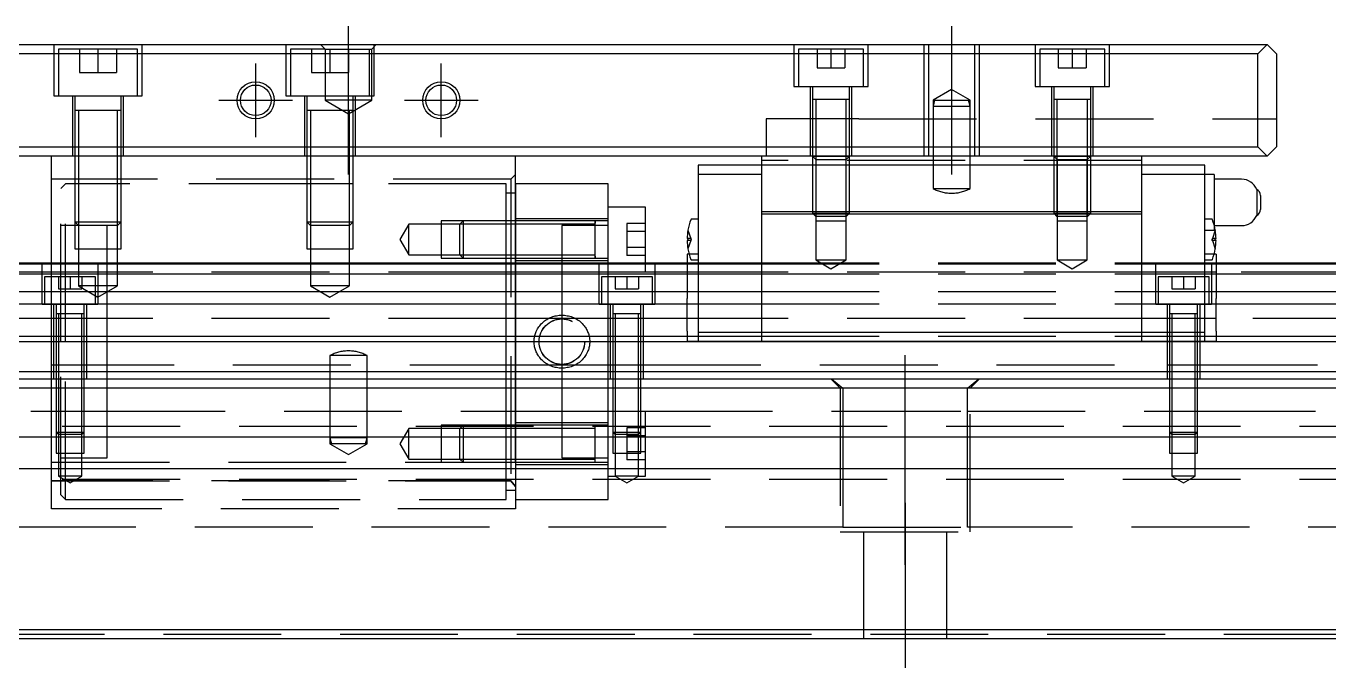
# Model space of a CAD drawing. Extents: x -22 to 734, y -340 to 107.
# Drawn here: x 195.2 to 335.7, y -315 to -245.8 of the extents above; entities that cross this region are included whole.
import ezdxf

# ---------------------------------------------------------------- set-up
doc = ezdxf.new("R2010")
doc.units = 0
doc.linetypes.add('CENTER', pattern=[50.8, 31.75, -6.35, 6.35, -6.35])
doc.linetypes.add('DASHED', pattern=[19.05, 12.7, -6.35])
doc.layers.get('0').update_dxf_attribs({"linetype": 'CONTINUOUS'})
doc.layers.add('CENTER', color=1, linetype='CENTER')

msp = doc.modelspace()

# ---------------------------------------------------------------- linework, layer by layer
at = {"color": 7, "linetype": 'CONTINUOUS'}
for p, q in [((131, -247.82), (329, -247.82)), ((328, -248.82), (329, -247.82)), ((329, -247.82), (330, -248.82)), ((328, -248.82), (132, -248.82)), ((328, -258.82), (328, -248.82)), ((330, -248.82), (330, -258.82)), ((132, -258.82), (328, -258.82)), ((329, -259.82), (328, -258.82)), ((329, -259.82), (330, -258.82)), ((329, -259.82), (131, -259.82)), ((198, -271.32), (198, -259.82)), ((248, -271.32), (248, -259.82)), ((267.7, -260.82), (267.7, -261.82)), ((274.5, -260.82), (267.7, -260.82)), ((274.5, -259.82), (274.5, -260.82)), ((274.5, -260.82), (274.5, -265.82)), ((315.5, -260.82), (274.5, -260.82)), ((315.5, -260.82), (315.5, -259.82)), ((322.3, -260.82), (315.5, -260.82)), ((315.5, -265.82), (315.5, -260.82)), ((322.3, -261.82), (322.3, -260.82)), ((267.7, -261.82), (267.7, -278.82)), ((274.5, -261.82), (267.7, -261.82)), ((322.3, -261.82), (315.5, -261.82)), ((323.3, -261.82), (322.3, -261.82)), ((322.3, -278.82), (322.3, -261.82)), ((323.3, -261.82), (323.3, -267.28)), ((326.25, -262.32), (323.3, -262.32)), ((258, -262.82), (248, -262.82)), ((258, -271.32), (258, -262.82)), ((327.88, -263.43), (327.88, -266.21)), ((262, -265.32), (258, -265.32)), ((262, -271.32), (262, -265.32)), ((328.3, -264.07), (328.3, -265.57)), ((267.7, -266.62), (266.99, -266.62)), ((274.5, -265.82), (274.5, -266.07)), ((315.5, -265.82), (274.5, -265.82)), ((274.5, -266.07), (274.5, -278.82)), ((315.5, -266.07), (274.5, -266.07)), ((315.5, -266.07), (315.5, -265.82)), ((315.5, -278.82), (315.5, -266.07)), ((323.01, -266.62), (322.3, -266.62)), ((323.31, -267.32), (326.25, -267.32)), ((266.5, -268.72), (266.58, -268.72)), ((266.58, -268.92), (266.5, -268.92)), ((266.58, -268.72), (266.58, -268.92)), ((323.42, -268.92), (323.42, -268.72)), ((323.42, -268.72), (323.5, -268.72)), ((323.5, -268.92), (323.42, -268.92)), ((266.5, -270.39), (266.5, -272.79)), ((266.71, -270.39), (266.5, -270.39)), ((323.5, -270.39), (323.29, -270.39)), ((323.5, -270.39), (323.5, -272.79)), ((193.5, -271.32), (266.5, -271.32)), ((193.5, -271.45), (266.5, -271.45)), ((266.99, -271.02), (267.7, -271.02)), ((322.3, -271.02), (323.01, -271.02)), ((323.5, -271.32), (460, -271.32)), ((323.5, -271.45), (460, -271.45)), ((193.5, -272.53), (266.5, -272.53)), ((266.5, -272.79), (266.5, -274.35)), ((323.5, -272.53), (460, -272.53)), ((323.5, -272.79), (323.5, -274.35)), ((193.5, -274.4), (266.5, -274.4)), ((266.5, -274.35), (266.5, -275.17)), ((266.5, -278.69), (266.5, -275.17)), ((323.5, -274.35), (323.5, -275.17)), ((323.5, -274.4), (460, -274.4)), ((323.5, -278.69), (323.5, -275.17)), ((193.5, -275.75), (266.5, -275.75)), ((323.5, -275.75), (460, -275.75)), ((260, -276.82), (258.5, -276.82)), ((261.5, -276.82), (258.5, -276.82)), ((261.5, -276.82), (260, -276.82)), ((193.5, -279.23), (266.5, -279.23)), ((266.5, -278.69), (266.5, -279.82)), ((267.7, -278.82), (267.7, -279.82)), ((274.5, -278.82), (267.7, -278.82)), ((274.5, -278.82), (274.5, -279.82)), ((315.5, -278.82), (274.5, -278.82)), ((322.3, -278.82), (315.5, -278.82)), ((315.5, -279.82), (315.5, -278.82)), ((322.3, -279.82), (322.3, -278.82)), ((323.5, -278.69), (323.5, -279.82)), ((323.5, -279.23), (460, -279.23)), ((193.5, -279.82), (460, -279.82)), ((267.7, -279.82), (266.5, -279.82)), ((274.5, -279.82), (267.7, -279.82)), ((315.5, -279.82), (274.5, -279.82)), ((322.3, -279.82), (315.5, -279.82)), ((323.5, -279.82), (322.3, -279.82)), ((0, -283.02), (460, -283.02)), ((1, -283.82), (459, -283.82)), ((458, -284.82), (2, -284.82)), ((458, -290.12), (2, -290.12)), ((458, -293.52), (2, -293.52)), ((2, -310.82), (458, -310.82)), ((459, -311.82), (1, -311.82))]:
    msp.add_line(p, q, dxfattribs=at)
at = {"color": 3, "linetype": 'DASHED'}
for p, q in [((198.25, -247.82), (198.25, -253.32)), ((198.75, -248.32), (198.75, -253.32)), ((207.25, -248.32), (198.75, -248.32)), ((201, -248.32), (201, -250.82)), ((203, -248.32), (203, -250.82)), ((205, -248.32), (205, -250.82)), ((207.25, -253.32), (207.25, -248.32)), ((207.75, -253.32), (207.75, -247.82)), ((223.25, -247.82), (223.25, -253.32)), ((223.75, -248.32), (223.75, -253.32)), ((227.5, -248.32), (223.75, -248.32)), ((226, -248.32), (226, -250.82)), ((227, -247.82), (227.5, -248.32)), ((227.5, -248.32), (227.5, -253.82)), ((227.5, -248.32), (232.5, -248.32)), ((228, -248.32), (228, -250.82)), ((230, -248.32), (230, -250.82)), ((232.25, -253.32), (232.25, -248.32)), ((232.5, -248.32), (233, -247.82)), ((232.5, -253.82), (232.5, -248.32)), ((232.75, -253.32), (232.75, -247.82)), ((278, -247.82), (278, -252.32)), ((278.5, -248.32), (278.5, -252.32)), ((285.5, -248.32), (278.5, -248.32)), ((280.5, -248.32), (280.5, -250.32)), ((282, -248.32), (282, -250.32)), ((283.5, -248.32), (283.5, -250.32)), ((285.5, -252.32), (285.5, -248.32)), ((286, -252.32), (286, -247.82)), ((292, -247.82), (292, -259.82)), ((292.5, -247.82), (292.5, -259.82)), ((297.5, -259.82), (297.5, -247.82)), ((298, -259.82), (298, -247.82)), ((304, -247.82), (304, -252.32)), ((304.5, -248.32), (304.5, -252.32)), ((311.5, -248.32), (304.5, -248.32)), ((306.5, -248.32), (306.5, -250.32)), ((308, -248.32), (308, -250.32)), ((309.5, -248.32), (309.5, -250.32)), ((311.5, -252.32), (311.5, -248.32)), ((312, -252.32), (312, -247.82)), ((201, -250.82), (203, -250.82)), ((203, -250.82), (205, -250.82)), ((226, -250.82), (228, -250.82)), ((228, -250.82), (230, -250.82)), ((280.5, -250.32), (282, -250.32)), ((282, -250.32), (283.5, -250.32)), ((306.5, -250.32), (308, -250.32)), ((308, -250.32), (309.5, -250.32)), ((278, -252.32), (286, -252.32)), ((279.75, -252.32), (279.75, -259.82)), ((280, -252.32), (280, -253.72)), ((284, -253.72), (284, -252.32)), ((284.25, -259.82), (284.25, -252.32)), ((295, -252.67), (293, -253.82)), ((297, -253.82), (295, -252.67)), ((304, -252.32), (312, -252.32)), ((305.75, -252.32), (305.75, -259.82)), ((306, -252.32), (306, -253.72)), ((310, -253.72), (310, -252.32)), ((310.25, -259.82), (310.25, -252.32)), ((198.25, -253.32), (207.75, -253.32)), ((200.25, -253.32), (200.25, -259.82)), ((200.5, -253.32), (200.5, -254.92)), ((205.5, -254.92), (205.5, -253.32)), ((205.75, -259.82), (205.75, -253.32)), ((223.25, -253.32), (232.75, -253.32)), ((225.25, -253.32), (225.25, -259.82)), ((225.5, -253.32), (225.5, -254.92)), ((227.5, -253.82), (230, -255.26)), ((232.5, -253.82), (227.5, -253.82)), ((230, -255.26), (232.5, -253.82)), ((230.5, -254.92), (230.5, -253.32)), ((230.75, -259.82), (230.75, -253.32)), ((284, -253.72), (280, -253.72)), ((284, -253.72), (280, -253.72)), ((284, -253.72), (280, -253.72)), ((280, -253.72), (280, -259.82)), ((280, -253.72), (280, -253.72)), ((280, -253.72), (280, -253.73)), ((280.35, -253.72), (280.35, -259.82)), ((283.65, -259.82), (283.65, -253.72)), ((284, -253.72), (284, -253.72)), ((284, -259.82), (284, -253.72)), ((284, -253.73), (284, -253.72)), ((293, -253.82), (293, -254.45)), ((293.17, -253.82), (293, -254.45)), ((293, -253.82), (297, -253.82)), ((297, -254.45), (296.83, -253.82)), ((297, -254.45), (297, -253.82)), ((310, -253.72), (306, -253.72)), ((310, -253.72), (306, -253.72)), ((310, -253.72), (306, -253.72)), ((310, -253.72), (306, -253.72)), ((310, -253.72), (306, -253.72)), ((306, -253.72), (306, -259.82)), ((306, -253.72), (306, -253.72)), ((306, -253.72), (306, -253.73)), ((306.35, -253.72), (306.35, -259.82)), ((306.35, -253.72), (306.35, -259.82)), ((309.65, -259.82), (309.65, -253.72)), ((309.65, -259.82), (309.65, -253.72)), ((310, -253.72), (310, -253.72)), ((310, -259.82), (310, -253.72)), ((310, -253.73), (310, -253.72)), ((205.5, -254.92), (200.5, -254.92)), ((205.5, -254.92), (200.5, -254.92)), ((200.5, -254.92), (200.5, -254.93)), ((200.5, -254.92), (200.5, -259.82)), ((200.5, -254.92), (200.5, -254.92)), ((200.9, -254.92), (200.9, -259.82)), ((200.9, -254.92), (200.9, -259.82)), ((205.1, -259.82), (205.1, -254.92)), ((205.1, -259.82), (205.1, -254.92)), ((205.5, -254.93), (205.5, -254.92)), ((205.5, -254.92), (205.5, -254.92)), ((205.5, -259.82), (205.5, -254.92)), ((230.5, -254.92), (225.5, -254.92)), ((230.5, -254.92), (225.5, -254.92)), ((225.5, -254.92), (225.5, -259.82)), ((225.5, -254.92), (225.5, -254.92)), ((225.5, -254.92), (225.5, -254.93)), ((225.9, -254.92), (225.9, -259.82)), ((230.1, -259.82), (230.1, -254.92)), ((230.5, -254.92), (230.5, -254.92)), ((230.5, -259.82), (230.5, -254.92)), ((230.5, -254.93), (230.5, -254.92)), ((293, -254.45), (293, -259.82)), ((293, -254.45), (297, -254.45)), ((297, -259.82), (297, -254.45)), ((285, -255.82), (275, -255.82)), ((275, -255.82), (275, -259.82)), ((285, -255.82), (330, -255.82)), ((200.5, -259.82), (200.5, -266.92)), ((200.5, -259.82), (200.5, -266.92)), ((200.9, -259.82), (200.9, -267.32)), ((200.9, -259.82), (200.9, -267.32)), ((205.1, -267.32), (205.1, -259.82)), ((205.1, -267.32), (205.1, -259.82)), ((205.5, -266.92), (205.5, -259.82)), ((205.5, -266.92), (205.5, -259.82)), ((225.5, -259.82), (225.5, -266.92)), ((225.5, -259.82), (225.5, -266.92)), ((225.9, -259.82), (225.9, -267.32)), ((230.1, -267.32), (230.1, -259.82)), ((230.5, -266.92), (230.5, -259.82)), ((230.5, -266.92), (230.5, -259.82)), ((315.5, -259.82), (274.5, -259.82)), ((315.5, -260.32), (274.5, -260.32)), ((280, -259.82), (280, -265.97)), ((280, -259.82), (280.38, -260.2)), ((280, -259.82), (284, -259.82)), ((280.35, -259.82), (280.35, -266.32)), ((280.38, -260.2), (280.38, -266.82)), ((280.38, -260.2), (283.62, -260.2)), ((283.62, -260.2), (284, -259.82)), ((283.62, -266.82), (283.62, -260.2)), ((283.65, -266.32), (283.65, -259.82)), ((284, -265.97), (284, -259.82)), ((293, -259.82), (293, -263.32)), ((297, -263.32), (297, -259.82)), ((306, -259.82), (306, -265.97)), ((306, -259.82), (306.38, -260.2)), ((306, -259.82), (310, -259.82)), ((306.35, -259.82), (306.35, -266.32)), ((306.35, -259.82), (306.35, -266.32)), ((306.38, -260.2), (306.38, -266.82)), ((306.38, -260.2), (309.62, -260.2)), ((309.62, -260.2), (310, -259.82)), ((309.62, -266.82), (309.62, -260.2)), ((309.65, -266.32), (309.65, -259.82)), ((309.65, -266.32), (309.65, -259.82)), ((310, -265.97), (310, -259.82)), ((247.5, -262.32), (198, -262.32)), ((248, -261.82), (247.5, -262.32)), ((247.5, -262.32), (247.5, -294.83)), ((199.5, -262.82), (199, -263.32)), ((199, -279.82), (199, -263.32)), ((200.5, -262.82), (199.5, -262.82)), ((199.5, -279.82), (199.5, -262.82)), ((200.9, -262.82), (200.5, -262.82)), ((205.1, -262.82), (200.9, -262.82)), ((205.5, -262.82), (205.1, -262.82)), ((225.5, -262.82), (205.5, -262.82)), ((225.9, -262.82), (225.5, -262.82)), ((230.1, -262.82), (225.9, -262.82)), ((230.5, -262.82), (230.1, -262.82)), ((247, -262.82), (230.5, -262.82)), ((247, -266.07), (247, -262.82)), ((248, -263.82), (247, -263.82)), ((248, -262.82), (248, -271.32)), ((293, -263.32), (297, -263.32)), ((294.94, -263.82), (295.06, -263.82)), ((247, -266.47), (247, -266.07)), ((247, -270.67), (247, -266.47)), ((258, -266.57), (248, -266.57)), ((280, -265.97), (280.35, -266.32)), ((280, -265.97), (284, -265.97)), ((283.65, -266.32), (280.35, -266.32)), ((283.65, -266.32), (284, -265.97)), ((306, -265.97), (306.35, -266.32)), ((306, -265.97), (310, -265.97)), ((309.65, -266.32), (306.35, -266.32)), ((309.65, -266.32), (310, -265.97)), ((200.9, -267.32), (199, -267.32)), ((200.5, -266.92), (200.5, -269.82)), ((200.5, -266.92), (200.9, -267.32)), ((200.5, -266.92), (205.5, -266.92)), ((200.9, -267.32), (200.9, -269.82)), ((205.1, -267.32), (200.9, -267.32)), ((204, -279.82), (204, -267.32)), ((205.1, -267.32), (205.5, -266.92)), ((205.1, -269.82), (205.1, -267.32)), ((205.5, -269.82), (205.5, -266.92)), ((225.5, -266.92), (225.5, -269.82)), ((225.5, -266.92), (225.9, -267.32)), ((225.5, -266.92), (230.5, -266.92)), ((225.9, -267.32), (225.9, -269.82)), ((230.1, -267.32), (225.9, -267.32)), ((230.1, -267.32), (230.5, -266.92)), ((230.1, -269.82), (230.1, -267.32)), ((230.5, -269.82), (230.5, -266.92)), ((236.5, -267.17), (235.55, -268.82)), ((236.5, -270.47), (236.5, -267.17)), ((240, -267.17), (236.5, -267.17)), ((240, -266.82), (240, -270.82)), ((242.35, -266.82), (240, -266.82)), ((242, -267.17), (240, -267.17)), ((242.35, -266.82), (242, -267.17)), ((242, -270.47), (242, -267.17)), ((248, -267.17), (242, -267.17)), ((242.35, -266.82), (242.35, -270.82)), ((248, -266.82), (242.35, -266.82)), ((248, -266.82), (242.35, -266.82)), ((256.6, -266.82), (248, -266.82)), ((256.6, -267.17), (248, -267.17)), ((258, -267.32), (253, -267.32)), ((253, -267.32), (253, -277.36)), ((256.6, -266.82), (256.59, -266.82)), ((256.6, -268.68), (256.6, -266.82)), ((256.6, -268.82), (256.6, -266.82)), ((256.6, -270.82), (256.6, -266.82)), ((256.6, -266.82), (256.6, -267.04)), ((256.6, -267.04), (256.6, -266.82)), ((258, -266.82), (256.6, -266.82)), ((256.6, -266.82), (256.6, -266.82)), ((256.6, -268.62), (256.6, -267.04)), ((260, -267.09), (260, -267.95)), ((262, -267.09), (260, -267.09)), ((260, -267.95), (260, -269.69)), ((262, -267.95), (260, -267.95)), ((266.58, -267.82), (266.9, -268.72)), ((280.38, -266.82), (280.38, -271.02)), ((280.38, -266.82), (283.62, -266.82)), ((283.62, -271.02), (283.62, -266.82)), ((306.38, -266.82), (306.38, -271.02)), ((306.38, -266.82), (309.62, -266.82)), ((309.62, -271.02), (309.62, -266.82)), ((322.3, -267.82), (323.3, -267.82)), ((323.42, -267.82), (323.1, -268.72)), ((323.3, -267.28), (323.3, -267.82)), ((323.3, -267.32), (323.31, -267.32)), ((235.55, -268.82), (236.5, -270.47)), ((256.6, -270.82), (256.6, -268.96)), ((256.6, -270.6), (256.6, -269.02)), ((266.9, -268.72), (266.58, -268.72)), ((266.9, -268.92), (266.58, -269.82)), ((266.9, -268.92), (266.58, -268.92)), ((266.9, -268.72), (266.94, -268.82)), ((266.9, -268.92), (266.94, -268.82)), ((323.1, -268.72), (323.06, -268.82)), ((323.1, -268.92), (323.06, -268.82)), ((323.42, -268.72), (323.1, -268.72)), ((323.1, -268.92), (323.42, -269.82)), ((323.42, -268.92), (323.1, -268.92)), ((200.5, -269.82), (205.5, -269.82)), ((200.9, -269.82), (200.9, -273.82)), ((205.1, -273.82), (205.1, -269.82)), ((225.5, -269.82), (230.5, -269.82)), ((225.9, -269.82), (225.9, -273.82)), ((230.1, -273.82), (230.1, -269.82)), ((236.5, -270.47), (240, -270.47)), ((240, -270.47), (242, -270.47)), ((240, -270.82), (242.35, -270.82)), ((242, -270.47), (248, -270.47)), ((242, -270.47), (242.35, -270.82)), ((242.35, -270.82), (248, -270.82)), ((242.35, -270.82), (248, -270.82)), ((247, -271.07), (247, -270.67)), ((248, -270.47), (256.6, -270.47)), ((248, -270.82), (256.6, -270.82)), ((256.59, -270.82), (256.6, -270.82)), ((256.6, -270.82), (256.6, -270.6)), ((256.6, -270.6), (256.6, -270.82)), ((256.6, -270.82), (256.6, -270.82)), ((256.6, -270.82), (258, -270.82)), ((256.6, -270.82), (256.6, -270.82)), ((260, -269.69), (260, -270.55)), ((262, -269.69), (260, -269.69)), ((262, -270.55), (260, -270.55)), ((267.7, -270.39), (266.71, -270.39)), ((323.29, -270.39), (322.3, -270.39)), ((197, -272.32), (193.5, -272.32)), ((197, -275.82), (197, -271.32)), ((198, -272.32), (197, -272.32)), ((198, -272.82), (198, -271.32)), ((204, -272.32), (198, -272.32)), ((203, -271.32), (203, -275.82)), ((247, -272.32), (204, -272.32)), ((247, -271.32), (247, -271.07)), ((247, -283.82), (247, -271.32)), ((248, -272.32), (247, -272.32)), ((248, -271.07), (258, -271.07)), ((248, -274.5), (248, -271.32)), ((248, -271.32), (248, -274.5)), ((253, -272.32), (248, -272.32)), ((257, -272.32), (253, -272.32)), ((257, -275.82), (257, -271.32)), ((258, -272.32), (257, -272.32)), ((258, -272.82), (258, -271.32)), ((263, -272.32), (258, -272.32)), ((262, -272.32), (262, -271.32)), ((263, -271.32), (263, -275.82)), ((266.5, -272.32), (263, -272.32)), ((266.5, -271.32), (267.7, -271.32)), ((266.5, -271.45), (267.7, -271.45)), ((267.7, -272.32), (266.5, -272.32)), ((267.7, -271.32), (274.5, -271.32)), ((267.7, -271.45), (274.5, -271.45)), ((274.5, -272.32), (267.7, -272.32)), ((274.5, -271.32), (315.5, -271.32)), ((274.5, -271.45), (315.5, -271.45)), ((315.5, -272.32), (274.5, -272.32)), ((280.38, -271.02), (282, -271.96)), ((280.38, -271.02), (283.62, -271.02)), ((282, -271.96), (283.62, -271.02)), ((306.38, -271.02), (308, -271.96)), ((306.38, -271.02), (309.62, -271.02)), ((308, -271.96), (309.62, -271.02)), ((315.5, -271.32), (322.3, -271.32)), ((315.5, -271.45), (322.3, -271.45)), ((317, -272.32), (315.5, -272.32)), ((317, -275.82), (317, -271.32)), ((322.3, -272.32), (317, -272.32)), ((322.3, -271.32), (323.5, -271.32)), ((322.3, -271.45), (323.5, -271.45)), ((323, -272.32), (322.3, -272.32)), ((323, -271.32), (323, -275.82)), ((323.5, -272.32), (323, -272.32)), ((377, -272.32), (323.5, -272.32)), ((197.25, -272.82), (197.25, -275.82)), ((202.75, -272.82), (197.25, -272.82)), ((198, -275.82), (198, -272.82)), ((198.75, -272.82), (198.75, -274.12)), ((200, -272.82), (200, -274.12)), ((201.25, -272.82), (201.25, -274.12)), ((202.75, -275.82), (202.75, -272.82)), ((257.25, -272.82), (257.25, -275.82)), ((262.75, -272.82), (257.25, -272.82)), ((258, -275.82), (258, -272.82)), ((258.75, -272.82), (258.75, -274.12)), ((260, -272.82), (260, -274.12)), ((261.25, -272.82), (261.25, -274.12)), ((262.75, -275.82), (262.75, -272.82)), ((266.5, -272.53), (267.7, -272.53)), ((267.7, -272.53), (274.5, -272.53)), ((274.5, -272.53), (315.5, -272.53)), ((315.5, -272.53), (322.3, -272.53)), ((317.25, -272.82), (317.25, -275.82)), ((322.3, -272.82), (317.25, -272.82)), ((318.75, -272.82), (318.75, -274.12)), ((320, -272.82), (320, -274.12)), ((321.25, -272.82), (321.25, -274.12)), ((322.3, -272.53), (323.5, -272.53)), ((322.75, -272.82), (322.3, -272.82)), ((322.75, -275.82), (322.75, -272.82)), ((198.75, -274.12), (200, -274.12)), ((200, -274.12), (201.25, -274.12)), ((200.9, -273.82), (203, -275.03)), ((205.1, -273.82), (200.9, -273.82)), ((203, -275.03), (205.1, -273.82)), ((225.9, -273.82), (228, -275.03)), ((230.1, -273.82), (225.9, -273.82)), ((228, -275.03), (230.1, -273.82)), ((248, -283.82), (248, -274.5)), ((248, -274.5), (248, -283.82)), ((258.75, -274.12), (260, -274.12)), ((260, -274.12), (261.25, -274.12)), ((266.5, -274.4), (267.7, -274.4)), ((267.7, -274.4), (274.5, -274.4)), ((274.5, -274.4), (315.5, -274.4)), ((315.5, -274.4), (322.3, -274.4)), ((318.75, -274.12), (320, -274.12)), ((320, -274.12), (321.25, -274.12)), ((322.3, -274.4), (323.5, -274.4)), ((203, -275.82), (197, -275.82)), ((198, -283.82), (198, -275.82)), ((198.25, -283.82), (198.25, -275.82)), ((198.5, -275.82), (198.5, -276.82)), ((201.5, -276.82), (201.5, -275.82)), ((201.75, -275.82), (201.75, -283.82)), ((263, -275.82), (257, -275.82)), ((258, -283.82), (258, -275.82)), ((258.25, -283.82), (258.25, -275.82)), ((258.5, -275.82), (258.5, -276.82)), ((261.5, -276.82), (261.5, -275.82)), ((261.75, -275.82), (261.75, -283.82)), ((266.5, -275.75), (267.7, -275.75)), ((267.7, -275.75), (274.5, -275.75)), ((274.5, -275.75), (315.5, -275.75)), ((315.5, -275.75), (322.3, -275.75)), ((323, -275.82), (317, -275.82)), ((318.25, -279.82), (318.25, -275.82)), ((318.5, -275.82), (318.5, -276.82)), ((321.5, -276.82), (321.5, -275.82)), ((321.75, -275.82), (321.75, -279.82)), ((322.3, -275.75), (323.5, -275.75)), ((198, -277.32), (193.5, -277.32)), ((198.25, -277.32), (198, -277.32)), ((198.5, -277.32), (198.25, -277.32)), ((198.5, -276.81), (198.5, -276.82)), ((200, -276.82), (198.5, -276.82)), ((198.5, -276.82), (198.5, -283.82)), ((198.5, -276.82), (198.5, -276.82)), ((201.5, -276.82), (198.5, -276.82)), ((247, -277.32), (198.5, -277.32)), ((198.75, -276.82), (198.75, -283.82)), ((201.5, -276.82), (200, -276.82)), ((201.25, -283.82), (201.25, -276.82)), ((201.5, -276.82), (201.5, -276.81)), ((201.5, -283.82), (201.5, -276.82)), ((201.5, -276.82), (201.5, -276.82)), ((248, -277.32), (247, -277.32)), ((258, -277.32), (248, -277.32)), ((250.61, -278.1), (250.7, -277.99)), ((250.7, -277.99), (250.8, -277.88)), ((250.8, -277.88), (250.9, -277.78)), ((250.9, -277.78), (251.01, -277.68)), ((251.01, -277.68), (251.12, -277.59)), ((251.12, -277.59), (251.24, -277.51)), ((251.24, -277.51), (251.36, -277.43)), ((251.36, -277.43), (251.48, -277.36)), ((251.48, -277.36), (251.61, -277.29)), ((251.61, -277.29), (251.74, -277.23)), ((251.74, -277.23), (251.87, -277.17)), ((251.87, -277.17), (252.01, -277.12)), ((252.01, -277.12), (252.15, -277.08)), ((252.15, -277.08), (252.29, -277.05)), ((252.29, -277.05), (252.43, -277.02)), ((252.43, -277.02), (252.57, -276.99)), ((252.57, -276.99), (252.71, -276.98)), ((252.71, -276.98), (252.85, -276.97)), ((252.85, -276.97), (253, -276.96)), ((253, -276.96), (253.15, -276.97)), ((253, -277.37), (253, -282.27)), ((253.15, -276.97), (253.29, -276.98)), ((253.29, -276.98), (253.43, -276.99)), ((253.43, -276.99), (253.57, -277.02)), ((253.57, -277.02), (253.71, -277.05)), ((253.71, -277.05), (253.85, -277.08)), ((253.85, -277.08), (253.99, -277.12)), ((253.99, -277.12), (254.13, -277.17)), ((254.13, -277.17), (254.26, -277.23)), ((254.26, -277.23), (254.39, -277.29)), ((254.39, -277.29), (254.52, -277.36)), ((254.52, -277.36), (254.64, -277.43)), ((254.64, -277.43), (254.76, -277.51)), ((254.76, -277.51), (254.88, -277.59)), ((254.88, -277.59), (254.99, -277.68)), ((254.99, -277.68), (255.1, -277.78)), ((255.1, -277.78), (255.2, -277.88)), ((255.2, -277.88), (255.3, -277.99)), ((255.3, -277.99), (255.39, -278.1)), ((258.25, -277.32), (258, -277.32)), ((258.5, -277.32), (258.25, -277.32)), ((258.5, -276.81), (258.5, -276.82)), ((258.5, -276.82), (258.5, -283.82)), ((258.5, -276.82), (258.5, -276.82)), ((258.75, -277.32), (258.5, -277.32)), ((258.75, -276.82), (258.75, -283.82)), ((261.25, -277.32), (258.75, -277.32)), ((261.25, -283.82), (261.25, -276.82)), ((261.5, -277.32), (261.25, -277.32)), ((261.5, -276.82), (261.5, -276.81)), ((261.5, -283.82), (261.5, -276.82)), ((261.5, -276.82), (261.5, -276.82)), ((261.75, -277.32), (261.5, -277.32)), ((266.5, -277.32), (261.75, -277.32)), ((267.7, -277.32), (266.5, -277.32)), ((274.5, -277.32), (267.7, -277.32)), ((315.5, -277.32), (274.5, -277.32)), ((318.25, -277.32), (315.5, -277.32)), ((318.5, -277.32), (318.25, -277.32)), ((318.5, -276.81), (318.5, -276.82)), ((321.5, -276.82), (318.5, -276.82)), ((320, -276.82), (318.5, -276.82)), ((318.5, -276.82), (318.5, -276.82)), ((318.5, -276.82), (318.5, -279.82)), ((321.5, -276.82), (318.5, -276.82)), ((318.75, -277.32), (318.5, -277.32)), ((318.75, -276.82), (318.75, -279.82)), ((321.25, -277.32), (318.75, -277.32)), ((321.5, -276.82), (320, -276.82)), ((321.25, -279.82), (321.25, -276.82)), ((321.5, -277.32), (321.25, -277.32)), ((321.5, -276.82), (321.5, -276.81)), ((321.5, -276.82), (321.5, -276.82)), ((321.5, -279.82), (321.5, -276.82)), ((321.75, -277.32), (321.5, -277.32)), ((322.3, -277.32), (321.75, -277.32)), ((323.5, -277.32), (322.3, -277.32)), ((378.25, -277.32), (323.5, -277.32)), ((250.02, -279.49), (250.04, -279.38)), ((250.04, -279.38), (250.06, -279.27)), ((250.06, -279.27), (250.08, -279.15)), ((250.08, -279.15), (250.11, -279.04)), ((250.11, -279.04), (250.15, -278.93)), ((250.15, -278.93), (250.19, -278.82)), ((250.19, -278.82), (250.24, -278.71)), ((250.24, -278.71), (250.3, -278.58)), ((250.3, -278.58), (250.37, -278.45)), ((250.37, -278.45), (250.44, -278.33)), ((250.44, -278.33), (250.52, -278.21)), ((250.52, -278.21), (250.61, -278.1)), ((255.39, -278.1), (255.48, -278.21)), ((255.48, -278.21), (255.54, -278.31)), ((255.54, -278.31), (255.6, -278.4)), ((255.6, -278.4), (255.66, -278.5)), ((255.66, -278.5), (255.71, -278.6)), ((255.71, -278.6), (255.76, -278.71)), ((255.76, -278.71), (255.81, -278.82)), ((255.81, -278.82), (255.85, -278.93)), ((255.85, -278.93), (255.89, -279.04)), ((255.89, -279.04), (255.92, -279.15)), ((255.92, -279.15), (255.94, -279.27)), ((255.94, -279.27), (255.97, -279.41)), ((255.97, -279.41), (255.99, -279.54)), ((266.5, -279.23), (267.7, -279.23)), ((267.7, -279.23), (274.5, -279.23)), ((274.5, -279.23), (315.5, -279.23)), ((315.5, -279.23), (322.3, -279.23)), ((322.3, -279.23), (323.5, -279.23)), ((193.5, -279.82), (266.5, -279.82)), ((199, -296.32), (199, -279.82)), ((199.5, -296.82), (199.5, -279.82)), ((204, -292.32), (204, -279.82)), ((230.06, -280.82), (229.94, -280.82)), ((250, -279.71), (250.01, -279.6)), ((250, -279.82), (250, -279.71)), ((250, -279.96), (250, -279.82)), ((250.01, -280.1), (250, -279.96)), ((250.01, -279.6), (250.02, -279.49)), ((250.03, -280.23), (250.01, -280.1)), ((250.06, -280.37), (250.03, -280.23)), ((250.08, -280.49), (250.06, -280.37)), ((250.11, -280.6), (250.08, -280.49)), ((250.15, -280.71), (250.11, -280.6)), ((250.19, -280.82), (250.15, -280.71)), ((250.24, -280.93), (250.19, -280.82)), ((255.81, -280.82), (255.76, -280.93)), ((255.85, -280.71), (255.81, -280.82)), ((255.89, -280.6), (255.85, -280.71)), ((255.92, -280.49), (255.89, -280.6)), ((255.94, -280.37), (255.92, -280.49)), ((255.96, -280.26), (255.94, -280.37)), ((255.98, -280.15), (255.96, -280.26)), ((255.99, -280.04), (255.98, -280.15)), ((255.99, -279.54), (256, -279.68)), ((256, -279.93), (255.99, -280.04)), ((256, -279.68), (256, -279.82)), ((256, -279.82), (256, -279.93)), ((318.25, -283.82), (318.25, -279.82)), ((318.5, -279.82), (318.5, -283.82)), ((318.75, -279.82), (318.75, -283.82)), ((321.25, -283.82), (321.25, -279.82)), ((321.5, -283.82), (321.5, -279.82)), ((321.75, -279.82), (321.75, -283.82)), ((323.5, -279.82), (460, -279.82)), ((228, -281.32), (228, -283.82)), ((232, -281.32), (228, -281.32)), ((232, -283.82), (232, -281.32)), ((250.29, -281.04), (250.24, -280.93)), ((250.34, -281.14), (250.29, -281.04)), ((250.4, -281.24), (250.34, -281.14)), ((250.46, -281.33), (250.4, -281.24)), ((250.52, -281.43), (250.46, -281.33)), ((250.61, -281.54), (250.52, -281.43)), ((250.7, -281.65), (250.61, -281.54)), ((250.8, -281.76), (250.7, -281.65)), ((250.9, -281.86), (250.8, -281.76)), ((251.01, -281.96), (250.9, -281.86)), ((251.12, -282.05), (251.01, -281.96)), ((251.24, -282.13), (251.12, -282.05)), ((251.36, -282.21), (251.24, -282.13)), ((251.48, -282.28), (251.36, -282.21)), ((254.64, -282.21), (254.52, -282.28)), ((254.76, -282.13), (254.64, -282.21)), ((254.88, -282.05), (254.76, -282.13)), ((254.99, -281.96), (254.88, -282.05)), ((255.1, -281.86), (254.99, -281.96)), ((255.2, -281.76), (255.1, -281.86)), ((255.3, -281.65), (255.2, -281.76)), ((255.39, -281.54), (255.3, -281.65)), ((255.48, -281.43), (255.39, -281.54)), ((255.56, -281.31), (255.48, -281.43)), ((255.63, -281.19), (255.56, -281.31)), ((255.7, -281.06), (255.63, -281.19)), ((255.76, -280.93), (255.7, -281.06)), ((141.75, -282.32), (198, -282.32)), ((198, -282.32), (198.25, -282.32)), ((198.25, -282.32), (198.5, -282.32)), ((198.5, -282.32), (247, -282.32)), ((247, -282.32), (248, -282.32)), ((248, -282.32), (258, -282.32)), ((251.61, -282.35), (251.48, -282.28)), ((251.74, -282.41), (251.61, -282.35)), ((251.87, -282.47), (251.74, -282.41)), ((252.01, -282.52), (251.87, -282.47)), ((252.15, -282.56), (252.01, -282.52)), ((252.29, -282.59), (252.15, -282.56)), ((252.43, -282.62), (252.29, -282.59)), ((252.57, -282.65), (252.43, -282.62)), ((252.71, -282.66), (252.57, -282.65)), ((252.85, -282.67), (252.71, -282.66)), ((253, -282.68), (252.85, -282.67)), ((253, -282.28), (253, -292.32)), ((253.15, -282.67), (253, -282.68)), ((253.29, -282.66), (253.15, -282.67)), ((253.43, -282.65), (253.29, -282.66)), ((253.57, -282.62), (253.43, -282.65)), ((253.71, -282.59), (253.57, -282.62)), ((253.85, -282.56), (253.71, -282.59)), ((253.99, -282.52), (253.85, -282.56)), ((254.13, -282.47), (253.99, -282.52)), ((254.26, -282.41), (254.13, -282.47)), ((254.39, -282.35), (254.26, -282.41)), ((254.52, -282.28), (254.39, -282.35)), ((258, -282.32), (258.25, -282.32)), ((258.25, -282.32), (258.5, -282.32)), ((258.5, -282.32), (258.75, -282.32)), ((258.75, -282.32), (261.25, -282.32)), ((261.25, -282.32), (261.5, -282.32)), ((261.5, -282.32), (261.75, -282.32)), ((261.75, -282.32), (318.25, -282.32)), ((318.25, -282.32), (318.5, -282.32)), ((318.5, -282.32), (318.75, -282.32)), ((318.75, -282.32), (321.25, -282.32)), ((321.25, -282.32), (321.5, -282.32)), ((321.5, -282.32), (321.75, -282.32)), ((321.75, -282.32), (378.25, -282.32)), ((198, -290.12), (198, -283.82)), ((198.5, -283.82), (198.5, -289.57)), ((198.5, -283.82), (198.5, -289.57)), ((198.75, -283.82), (198.75, -289.82)), ((201.25, -289.82), (201.25, -283.82)), ((201.5, -289.57), (201.5, -283.82)), ((201.5, -289.57), (201.5, -283.82)), ((228, -283.82), (228, -290.12)), ((232, -290.12), (232, -283.82)), ((247, -288.57), (247, -283.82)), ((248, -285.14), (248, -283.82)), ((248, -283.82), (248, -285.14)), ((258, -290.12), (258, -283.82)), ((258.5, -283.82), (258.5, -289.57)), ((258.5, -283.82), (258.5, -289.57)), ((258.75, -283.82), (258.75, -289.82)), ((261.25, -289.82), (261.25, -283.82)), ((261.5, -289.57), (261.5, -283.82)), ((261.5, -289.57), (261.5, -283.82)), ((282, -283.82), (283, -284.82)), ((282.06, -283.82), (283.29, -284.82)), ((283, -284.82), (283, -300.32)), ((283.29, -284.82), (283.29, -290.12)), ((296.71, -284.82), (297.94, -283.82)), ((296.71, -290.12), (296.71, -284.82)), ((297, -284.82), (298, -283.82)), ((297, -300.32), (297, -284.82)), ((318.5, -283.82), (318.5, -289.57)), ((318.5, -283.82), (318.5, -289.57)), ((318.75, -283.82), (318.75, -289.82)), ((321.25, -289.82), (321.25, -283.82)), ((321.5, -289.57), (321.5, -283.82)), ((321.5, -289.57), (321.5, -283.82)), ((248, -290.12), (248, -285.14)), ((248, -285.14), (248, -290.12)), ((176.71, -287.32), (198, -287.32)), ((198, -287.32), (198.5, -287.32)), ((198.5, -287.32), (204, -287.32)), ((204, -287.32), (247, -287.32)), ((247, -287.32), (248, -287.32)), ((248, -287.32), (253, -287.32)), ((253, -287.32), (258, -287.32)), ((258, -287.32), (258.5, -287.32)), ((258.5, -287.32), (258.75, -287.32)), ((258.75, -287.32), (261.25, -287.32)), ((261.25, -287.32), (261.5, -287.32)), ((261.5, -287.32), (263, -287.32)), ((262, -290.12), (262, -287.32)), ((263, -287.32), (283.29, -287.32)), ((283.29, -287.32), (296.71, -287.32)), ((296.71, -287.32), (318.5, -287.32)), ((318.5, -287.32), (318.75, -287.32)), ((318.75, -287.32), (321.25, -287.32)), ((321.25, -287.32), (321.5, -287.32)), ((321.5, -287.32), (378.5, -287.32)), ((459.5, -288.97), (0.5, -288.97)), ((236.5, -289.17), (235.55, -290.82)), ((236.5, -292.47), (236.5, -289.17)), ((240, -289.17), (236.5, -289.17)), ((240, -288.82), (240, -292.82)), ((242.35, -288.82), (240, -288.82)), ((242, -289.17), (240, -289.17)), ((242.35, -288.82), (242, -289.17)), ((242, -292.47), (242, -289.17)), ((248, -289.17), (242, -289.17)), ((242.35, -288.82), (242.35, -292.82)), ((248, -288.82), (242.35, -288.82)), ((248, -288.82), (242.35, -288.82)), ((247, -288.97), (247, -288.57)), ((247, -290.12), (247, -288.97)), ((258, -288.57), (248, -288.57)), ((258, -288.82), (248, -288.82)), ((256.6, -289.17), (248, -289.17)), ((256.6, -290.82), (256.6, -288.82)), ((256.6, -292.82), (256.6, -288.82)), ((256.6, -289.17), (256.6, -288.82)), ((256.6, -290.12), (256.6, -289.04)), ((256.6, -290.12), (256.6, -289.17)), ((260, -289.09), (260, -289.95)), ((262, -289.09), (260, -289.09)), ((198, -292.82), (198, -290.12)), ((198.5, -289.57), (198.75, -289.82)), ((198.5, -289.57), (198.5, -290.12)), ((198.5, -289.57), (201.5, -289.57)), ((198.5, -290.12), (198.5, -291.82)), ((198.75, -289.82), (198.75, -291.82)), ((201.25, -289.82), (198.75, -289.82)), ((201.25, -289.82), (201.5, -289.57)), ((201.25, -291.82), (201.25, -289.82)), ((201.5, -290.12), (201.5, -289.57)), ((201.5, -291.82), (201.5, -290.12)), ((228, -290.12), (228, -290.19)), ((228, -290.19), (228, -290.82)), ((228, -290.19), (228.17, -290.82)), ((232, -290.19), (228, -290.19)), ((231.83, -290.82), (232, -290.19)), ((232, -290.19), (232, -290.12)), ((232, -290.82), (232, -290.19)), ((247, -293.17), (247, -290.12)), ((248, -292.82), (248, -290.12)), ((248, -290.12), (248, -292.82)), ((258, -293.52), (258, -290.12)), ((258.5, -289.57), (258.75, -289.82)), ((258.5, -289.57), (258.5, -290.12)), ((258.5, -289.57), (261.5, -289.57)), ((258.5, -290.12), (258.5, -291.82)), ((258.75, -289.82), (258.75, -291.82)), ((261.25, -289.82), (258.75, -289.82)), ((262, -289.95), (260, -289.95)), ((260, -289.95), (260, -291.69)), ((261.25, -289.82), (261.5, -289.57)), ((261.25, -291.82), (261.25, -289.82)), ((261.5, -290.12), (261.5, -289.57)), ((261.5, -291.82), (261.5, -290.12)), ((262, -293.52), (262, -290.12)), ((283.29, -290.12), (283.29, -293.52)), ((296.71, -293.52), (296.71, -290.12)), ((318.5, -289.57), (318.75, -289.82)), ((318.5, -289.57), (318.5, -290.12)), ((318.5, -289.57), (321.5, -289.57)), ((318.5, -290.12), (318.5, -291.82)), ((318.75, -289.82), (318.75, -291.82)), ((321.25, -289.82), (318.75, -289.82)), ((321.25, -289.82), (321.5, -289.57)), ((321.25, -291.82), (321.25, -289.82)), ((321.5, -290.12), (321.5, -289.57)), ((321.5, -291.82), (321.5, -290.12)), ((198.5, -291.82), (201.5, -291.82)), ((198.75, -291.82), (198.75, -294.32)), ((201.25, -294.32), (201.25, -291.82)), ((228, -290.82), (230, -291.97)), ((232, -290.82), (228, -290.82)), ((230, -291.97), (232, -290.82)), ((235.55, -290.82), (236.5, -292.47)), ((258.5, -291.82), (261.5, -291.82)), ((258.75, -291.82), (258.75, -294.32)), ((262, -291.69), (260, -291.69)), ((260, -291.69), (260, -292.55)), ((261.25, -294.32), (261.25, -291.82)), ((318.5, -291.82), (321.5, -291.82)), ((318.75, -291.82), (318.75, -294.32)), ((321.25, -294.32), (321.25, -291.82)), ((198, -293.52), (198, -292.82)), ((198, -292.82), (248, -292.82)), ((199, -292.32), (204, -292.32)), ((236.5, -292.47), (240, -292.47)), ((240, -292.47), (242, -292.47)), ((242, -292.47), (248, -292.47)), ((242, -292.47), (242.35, -292.82)), ((247, -293.52), (247, -293.17)), ((248, -292.47), (256.6, -292.47)), ((248, -292.82), (248, -293.52)), ((248, -292.82), (256.6, -292.82)), ((248, -293.07), (258, -293.07)), ((253, -292.32), (258, -292.32)), ((256.6, -292.82), (258, -292.82)), ((262, -292.55), (260, -292.55)), ((459.5, -294.67), (0.5, -294.67)), ((198, -297.82), (198, -293.52)), ((247, -294.83), (198, -294.83)), ((198, -294.83), (247.5, -294.83)), ((198.75, -294.32), (200, -295.04)), ((201.25, -294.32), (198.75, -294.32)), ((200, -295.04), (201.25, -294.32)), ((247, -296.82), (247, -293.52)), ((247.5, -294.83), (247, -294.83)), ((247.5, -294.83), (248, -295.41)), ((248, -295.41), (247.5, -294.83)), ((248, -293.52), (248, -297.82)), ((258, -296.82), (258, -293.52)), ((258, -294.32), (258.75, -294.32)), ((258.75, -294.32), (260, -295.04)), ((261.25, -294.32), (258.75, -294.32)), ((261.25, -294.32), (258.75, -294.32)), ((260, -295.04), (261.25, -294.32)), ((261.25, -294.32), (262, -294.32)), ((262, -294.32), (262, -293.52)), ((283.29, -293.52), (283.29, -299.82)), ((296.71, -299.82), (296.71, -293.52)), ((318.75, -294.32), (320, -295.04)), ((321.25, -294.32), (318.75, -294.32)), ((320, -295.04), (321.25, -294.32)), ((247, -295.82), (248, -295.82)), ((199, -296.32), (199.5, -296.82)), ((199.5, -296.82), (247, -296.82)), ((248, -296.82), (258, -296.82)), ((248, -297.82), (198, -297.82)), ((283.29, -299.82), (176.71, -299.82)), ((283, -300.32), (297, -300.32)), ((283.29, -299.82), (296.71, -299.82)), ((285.5, -300.32), (285.5, -311.82)), ((294.5, -311.82), (294.5, -300.32)), ((403.29, -299.82), (296.71, -299.82)), ((0.5, -311.32), (459.5, -311.32))]:
    msp.add_line(p, q, dxfattribs=at)
at = {"color": 3, "linetype": 'CONTINUOUS'}
for centre in [(220, -253.82), (240, -253.82)]:
    msp.add_circle(centre, 2, dxfattribs=at)
at = {"color": 7, "linetype": 'CONTINUOUS'}
for centre in [(220, -253.82), (240, -253.82)]:
    msp.add_circle(centre, 1.65, dxfattribs=at)
at = {"color": 3, "linetype": 'DASHED'}
for radius in [2.46, 2.45]:
    msp.add_circle((253, -279.82), radius, dxfattribs=at)
at = {"color": 7, "linetype": 'CONTINUOUS'}
for centre, radius, start, end in [((326.25, -264.07), 1.75, 21.5404, 90), ((327.6, -264.07), 0.7, 0, 66.6201), ((272.5, -268.82), 6, 159.1494, 170.4059), ((266.99, -266.72), 0.1, 90, 159.1494), ((323.01, -266.72), 0.1, 20.8506, 90), ((317.5, -268.82), 6, 9.5941, 20.8506), ((326.25, -265.57), 1.75, 270, 338.4596), ((327.6, -265.57), 0.7, 293.3799, 360), ((272.5, -268.82), 6, 170.4203, 179.0449), ((317.5, -268.82), 6, 0.9551, 9.5797), ((272.5, -268.82), 6, 180.9551, 189.5797), ((317.5, -268.82), 6, 350.4203, 359.0449), ((272.5, -268.82), 6, 189.5941, 200.8506), ((266.99, -270.92), 0.1, 200.8506, 270), ((323.01, -270.92), 0.1, 270, 339.1494), ((317.5, -268.82), 6, 339.1494, 350.4059)]:
    msp.add_arc(centre, radius, start, end, dxfattribs=at)
at = {"color": 3, "linetype": 'DASHED'}
for centre, start, end in [((294.94, -259.82), 241.0305, 270), ((295.06, -259.82), 270, 298.9695), ((229.94, -284.82), 90, 118.9695), ((230.06, -284.82), 61.0305, 90)]:
    msp.add_arc(centre, 4, start, end, dxfattribs=at)
at = {"layer": 'CENTER', "color": 1, "linetype": 'CENTER'}
for p, q in [((230, -261.82), (230, -245.82)), ((295, -245.82), (295, -261.82)), ((220, -257.8), (220, -249.84)), ((240, -257.8), (240, -249.84)), ((216.02, -253.82), (223.98, -253.82)), ((236.02, -253.82), (243.98, -253.82)), ((290, -303.87), (290, -281.27)), ((290, -297.17), (290, -314.97))]:
    msp.add_line(p, q, dxfattribs=at)

doc.saveas('drawing.dxf')
